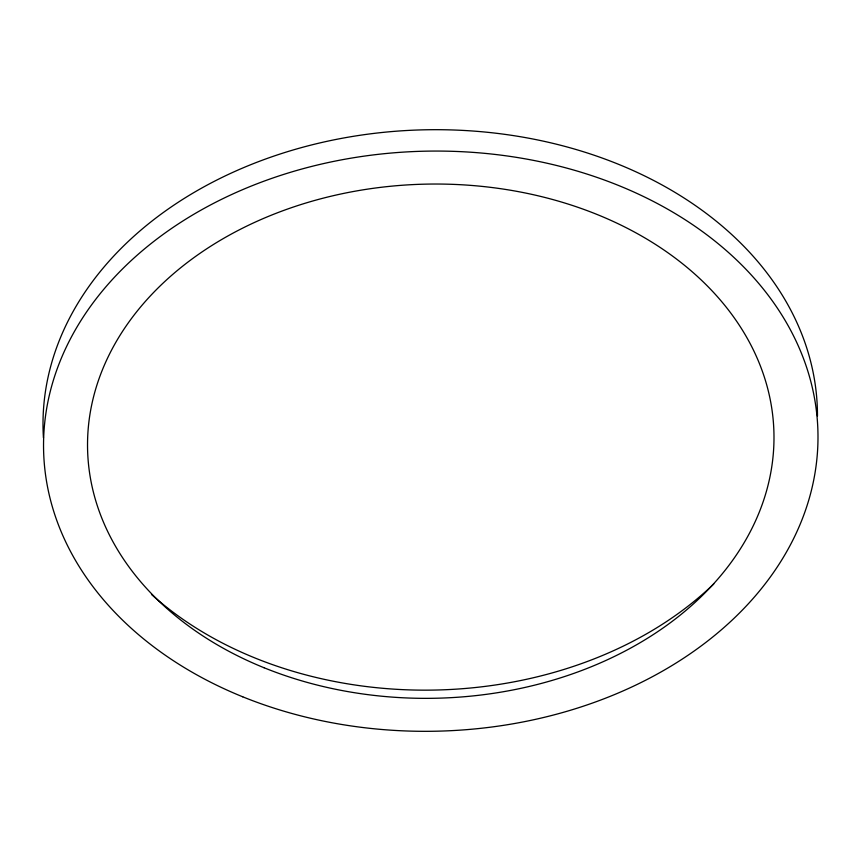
<?xml version="1.0" encoding="UTF-8"?>
<svg xmlns="http://www.w3.org/2000/svg" width="861" height="861" viewBox="0 0 861 861"><rect width="100%" height="100%" fill="white"/><g stroke="black" fill="none" stroke-linecap="round" stroke-linejoin="round"><path stroke-width="1.29" d="M43.448 437.872A387.278 290.06 -1.4 0 1 421.223 129.893A387.278 290.06 -1.4 0 1 817.466 416.057M713.791 583.941A360.877 270.279 -1.4 0 1 151.504 594.467M242.727 696.807A387.278 290.06 -1.4 0 0 817.939 432.233A387.278 290.06 -1.4 0 0 231.62 194.532A387.278 290.06 -1.4 0 0 242.727 696.807M264.09 667.759A343.27 257.095 -1.4 0 0 773.942 433.255A343.27 257.095 -1.4 0 0 254.253 222.558A343.27 257.095 -1.4 0 0 264.09 667.759"/></g></svg>
